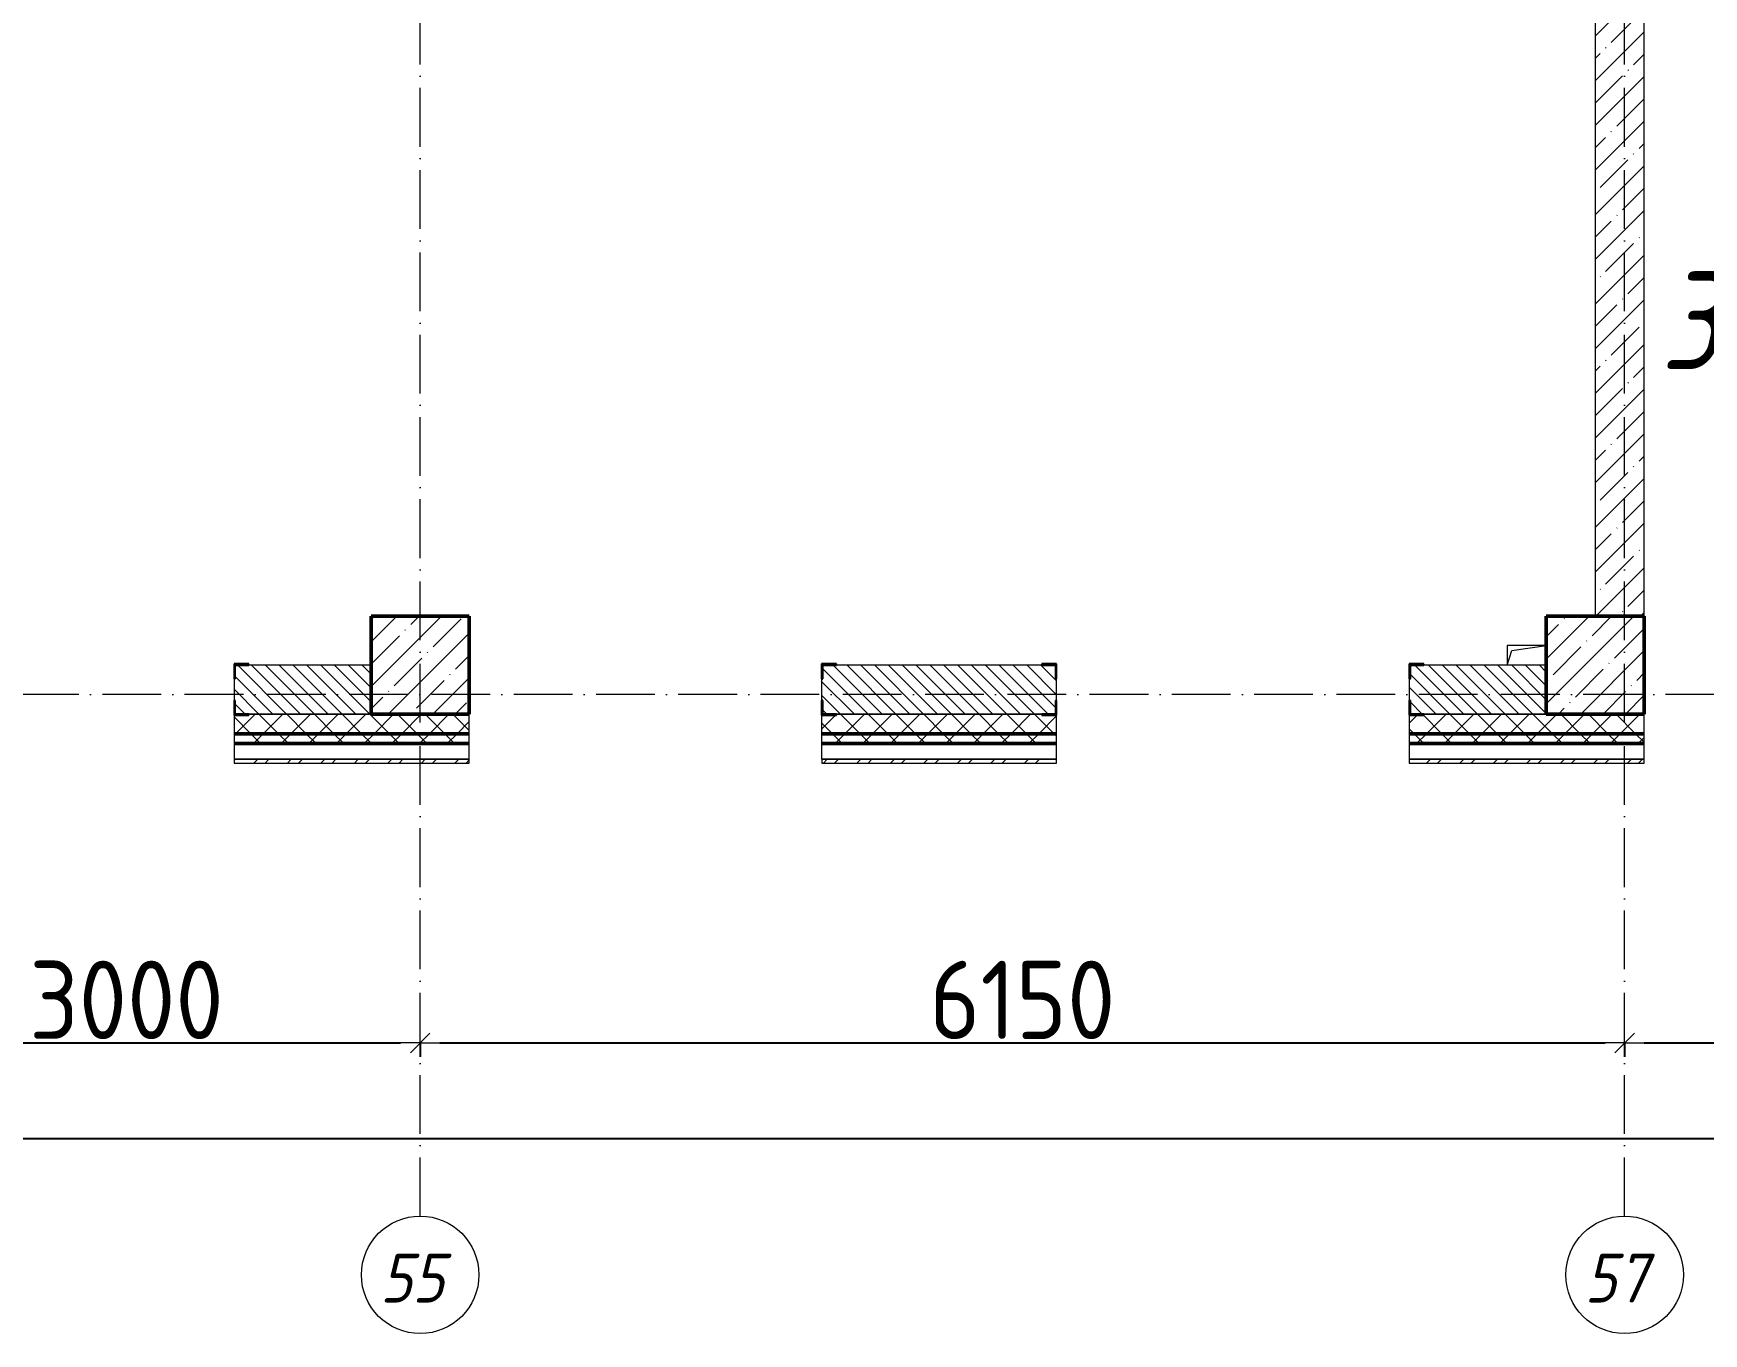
# Model space of a CAD drawing. Header units: millimetres. Extents: x -356862 to 418287, y 0 to 839748.
# Drawn here: x 215604 to 224133, y 453933 to 460573 of the extents above; entities that cross this region are included whole.
import ezdxf

# ---------------------------------------------------------------- set-up
doc = ezdxf.new("R2010")
doc.units = ezdxf.units.MM
doc.linetypes.add('50_200_ШТРИХ_1Т_ш5_п1_п1_', pattern=[700, 500, -100, 0, -100])
for name, color, linetype, lineweight in [('A-____-____-DIMS', 7, 'Continuous', 9), ('A-GENM-____-MCUT', 7, 'Continuous', 25), ('A-GENM-____-OTLN', 7, 'Continuous', 9), ('A-GENM-____-OTLN-1', 7, 'Continuous', 25), ('A-WALL-____-MCUT-1', 7, 'Continuous', 9), ('A-WALL-____-MCUT-2', 7, 'Continuous', 50), ('A-WALL-____-MCUT-3', 7, 'Continuous', 9), ('A-WALL-____-PATT-1', 7, 'Continuous', 9), ('A-WALL-FNSH-MCUT-1', 7, 'Continuous', 9), ('S-COLS-____-MCUT', 7, 'Continuous', 50), ('S-COLS-____-OTLN', 7, 'Continuous', 9), ('S-GRID-____-IDEN', 7, 'Continuous', 9), ('S-GRID-____-OTLN-1', 7, '50_200_ШТРИХ_1Т_ш5_п1_п1_', 9), ('Марки помещений', 7, 'Continuous', 9)]:
    doc.layers.add(name, color=color, linetype=linetype, lineweight=lineweight)
doc.styles.add('ISOCPEUR_I', font='isocpeui.ttf', dxfattribs={"width": 0.9, "height": 2.5})
doc.styles.add('ISOCPEUR_I_2', font='isocpeui.ttf', dxfattribs={"width": 0.85, "height": 2.3})
doc.styles.add('СПДС', font='isocpeur.ttf', dxfattribs={"width": 0.9})
doc.dimstyles.new('Размера А3', dxfattribs={"dimtxt": 200, "dimasz": 100, "dimexe": 70, "dimexo": 100, "dimgap": 20, "dimtad": 1, "dimdec": 0, "dimrnd": 10, "dimzin": 0, "dimdsep": 46, "dimtxsty": 'СПДС', "dimblk": 'ARROWHEAD_6', "dimcen": 1, "dimclrd": 256, "dimclre": 256, "dimclrt": 256, "dimazin": 0, "dimtfac": 1, "dimtdec": 0, "dimtmove": 2, "dimatfit": 3, "dimfxl": 1, "dimtolj": 1, "dimtzin": 0, "dimarcsym": 0})
pattern_1 = [(45, (142429.06, 459015.94), (-70.71068, 70.71068), []), (135, (142429.06, 459015.94), (-70.71068, -70.71068), [])]
pattern_2 = [(135, (142429.057, 459015.94), (-35.35534, -35.35534), [])]

# ---------------------------------------------------------------- blocks, each defined once
blk = doc.blocks.new('BSC_Колонна _Прямоугольная - 500х500-V62-АР1_План отверстий 3 этажа в осях 1-64_А-ГГ')
at = {"layer": 'S-COLS-____-OTLN'}
h = blk.add_hatch(dxfattribs=at)
h.set_pattern_fill('FP_99', color=256, style=0, pattern_type=2)
h.set_pattern_definition([(45, (-75150, 1668.96), (-114.04925, 114.04925), []), (45, (-75035.95, 1668.96), (-114.04925, 114.04925), [201.613, -40.323, 3.353, -36.97])])
h.paths.add_polyline_path([(-250, -250), (250, -250), (250, 250), (-250, 250)], flags=0)
at = {"layer": 'S-COLS-____-MCUT'}
for p, q in [((250, 250), (-250, 250)), ((-250, 250), (-250, -250)), ((250, -250), (250, 250)), ((-250, -250), (250, -250))]:
    blk.add_line(p, q, dxfattribs=at)
blk = doc.blocks.new('BSC_Колонна _Прямоугольная - 500х500-V112-АР1_План отверстий 3 этажа в осях 1-64_А-ГГ')
at = {"layer": 'S-COLS-____-OTLN'}
h = blk.add_hatch(dxfattribs=at)
h.set_pattern_fill('FP_135', color=256, style=0, pattern_type=2)
h.set_pattern_definition([(45, (-81150, 1668.96), (-114.04925, 114.04925), []), (45, (-81035.95, 1668.96), (-114.04925, 114.04925), [201.613, -40.323, 3.353, -36.97])])
h.paths.add_polyline_path([(-250, -250), (250, -250), (250, 250), (-250, 250)], flags=0)
at = {"layer": 'S-COLS-____-MCUT'}
for p, q in [((250, 250), (-250, 250)), ((-250, 250), (-250, -250)), ((250, -250), (250, 250)), ((-250, -250), (250, -250))]:
    blk.add_line(p, q, dxfattribs=at)
blk = doc.blocks.new('Фахверк_СКБ_Уголок - 250_2700-27497298-АР1_План отверстий 3 этажа в осях 1-64_А-ГГ')
at = {"layer": 'A-GENM-____-MCUT'}
for p, q in [((200, 181), (125, 181)), ((125, 181), (125, 106)), ((131, 106), (131, 175)), ((131, 175), (200, 175)), ((200, 175), (200, 181)), ((125, 106), (131, 106)), ((131, -6), (125, -6)), ((125, -6), (125, -81)), ((125, -81), (200, -81)), ((131, -75), (131, -6)), ((200, -75), (131, -75)), ((200, -81), (200, -75))]:
    blk.add_line(p, q, dxfattribs=at)
blk = doc.blocks.new('AR_Отверстие прямоугольное _в плите_ - AR_Отверстие прямоугольное _в плите_-V177-АР1_План отверстий 3 этажа в осях 1-64_А-ГГ')
at = {"layer": 'A-GENM-____-OTLN'}
for p, q in [((100, 50), (-100, 50)), ((-100, 50), (-100, -50)), ((-100, -50), (-75, 25)), ((-75, 25), (100, 50))]:
    blk.add_line(p, q, dxfattribs=at)
blk = doc.blocks.new('Ось сетки - Круг_Ø6_00__ISO-2_5_0_9K_-25732049-АР1_План отверстий 3 этажа в осях 1-64_А-ГГ')
at = {"layer": 'S-GRID-____-IDEN'}
blk.add_circle((0, 0), 3, dxfattribs=at)
blk = doc.blocks.new('ARROWHEAD_6')
at = {"color": 0, "linetype": 'Continuous'}
for p, q in [((0, 0), (-1, 0)), ((-0.5, -0.5), (0.5, 0.5))]:
    blk.add_line(p, q, dxfattribs=at)
blk = doc.blocks.new('*D2534')
at = {"layer": 'A-____-____-DIMS', "lineweight": -2, "transparency": 16777216}
for p, q in [((214579.1, 455423.5), (214579.1, 455347.4)), ((217579.1, 455423.5), (217579.1, 455347.4)), ((214679.1, 455417.4), (217479.1, 455417.4))]:
    blk.add_line(p, q, dxfattribs=at)
at = {"layer": 'Defpoints', "color": 0, "transparency": 16777216}
for p in [(214579.1, 455523.5), (217579.1, 455523.5), (217579.1, 455417.4)]:
    blk.add_point(p, dxfattribs=at)
at = {"layer": 'A-____-____-DIMS', "lineweight": -2, "transparency": 16777216, "xscale": 100, "yscale": 100, "zscale": 100, "rotation": 180}
blk.add_blockref('ARROWHEAD_6', (214579.1, 455417.4), dxfattribs=at)
at = {"layer": 'A-____-____-DIMS', "lineweight": -2, "transparency": 16777216, "xscale": 100, "yscale": 100, "zscale": 100}
blk.add_blockref('ARROWHEAD_6', (217579.1, 455417.4), dxfattribs=at)
at = {"layer": 'A-____-____-DIMS', "transparency": 16777216, "insert": (216079.1, 455637.4), "char_height": 400, "attachment_point": 5, "style": 'СПДС'}
blk.add_mtext('\\A1;3000', dxfattribs=at)
blk = doc.blocks.new('*D2535')
at = {"layer": 'A-____-____-DIMS', "lineweight": -2, "transparency": 16777216}
for p, q in [((217579.1, 455423.5), (217579.1, 455347.4)), ((223729.1, 455423.5), (223729.1, 455347.4)), ((217679.1, 455417.4), (223629.1, 455417.4))]:
    blk.add_line(p, q, dxfattribs=at)
at = {"layer": 'Defpoints', "color": 0, "transparency": 16777216}
for p in [(217579.1, 455523.5), (223729.1, 455523.5), (223729.1, 455417.4)]:
    blk.add_point(p, dxfattribs=at)
at = {"layer": 'A-____-____-DIMS', "lineweight": -2, "transparency": 16777216, "xscale": 100, "yscale": 100, "zscale": 100, "rotation": 180}
blk.add_blockref('ARROWHEAD_6', (217579.1, 455417.4), dxfattribs=at)
at = {"layer": 'A-____-____-DIMS', "lineweight": -2, "transparency": 16777216, "xscale": 100, "yscale": 100, "zscale": 100}
blk.add_blockref('ARROWHEAD_6', (223729.1, 455417.4), dxfattribs=at)
at = {"layer": 'A-____-____-DIMS', "transparency": 16777216, "insert": (220654.1, 455637.4), "char_height": 400, "attachment_point": 5, "style": 'СПДС'}
blk.add_mtext('\\A1;6150', dxfattribs=at)
blk = doc.blocks.new('*D2536')
at = {"layer": 'A-____-____-DIMS', "lineweight": -2, "transparency": 16777216}
for p, q in [((223729.1, 455423.5), (223729.1, 455347.4)), ((226129.1, 455423.5), (226129.1, 455347.4)), ((223829.1, 455417.4), (226029.1, 455417.4))]:
    blk.add_line(p, q, dxfattribs=at)
at = {"layer": 'Defpoints', "color": 0, "transparency": 16777216}
for p in [(223729.1, 455523.5), (226129.1, 455523.5), (226129.1, 455417.4)]:
    blk.add_point(p, dxfattribs=at)
at = {"layer": 'A-____-____-DIMS', "lineweight": -2, "transparency": 16777216, "xscale": 100, "yscale": 100, "zscale": 100, "rotation": 180}
blk.add_blockref('ARROWHEAD_6', (223729.1, 455417.4), dxfattribs=at)
at = {"layer": 'A-____-____-DIMS', "lineweight": -2, "transparency": 16777216, "xscale": 100, "yscale": 100, "zscale": 100}
blk.add_blockref('ARROWHEAD_6', (226129.1, 455417.4), dxfattribs=at)
at = {"layer": 'A-____-____-DIMS', "transparency": 16777216, "insert": (224929.1, 455637.4), "char_height": 400, "attachment_point": 5, "style": 'СПДС'}
blk.add_mtext('\\A1;2400', dxfattribs=at)
blk = doc.blocks.new('*D2541')
at = {"layer": 'A-____-____-DIMS', "lineweight": -2, "transparency": 16777216}
for p, q in [((140079.1, 454935.3), (140079.1, 454859.2)), ((140179.1, 454929.2), (243479.1, 454929.2)), ((243579.1, 454935.3), (243579.1, 454859.2))]:
    blk.add_line(p, q, dxfattribs=at)
at = {"layer": 'Defpoints', "color": 0, "transparency": 16777216}
for p in [(140079.1, 455035.3), (243579.1, 455035.3), (243579.1, 454929.2)]:
    blk.add_point(p, dxfattribs=at)
at = {"layer": 'A-____-____-DIMS', "lineweight": -2, "transparency": 16777216, "xscale": 100, "yscale": 100, "zscale": 100, "rotation": 180}
blk.add_blockref('ARROWHEAD_6', (140079.1, 454929.2), dxfattribs=at)
at = {"layer": 'A-____-____-DIMS', "lineweight": -2, "transparency": 16777216, "xscale": 100, "yscale": 100, "zscale": 100}
blk.add_blockref('ARROWHEAD_6', (243579.1, 454929.2), dxfattribs=at)
at = {"layer": 'A-____-____-DIMS', "transparency": 16777216, "insert": (191829.1, 455149.2), "char_height": 400, "attachment_point": 5, "style": 'СПДС'}
blk.add_mtext('\\A1;103500', dxfattribs=at)

msp = doc.modelspace()

# ---------------------------------------------------------------- hatches: boundary and pattern name
at = {"layer": 'A-WALL-____-PATT-1'}
h = msp.add_hatch(dxfattribs=at)
h.set_pattern_fill('FP_38', color=256, style=0, pattern_type=2)
h.set_pattern_definition([(45, (142429.06, 459015.94), (-114.04925, 114.04925), []), (45, (142543.1, 459015.94), (-114.04925, 114.04925), [201.612, -40.322, 3.353, -36.97])])
h.paths.add_polyline_path([(223829.0567, 457596.983), (223829.0567, 464846.983), (223579.0567, 464846.983), (223579.0567, 457596.983), (223718.737, 457596.983)], flags=0)
h = msp.add_hatch(dxfattribs=at)
h.set_pattern_fill('FP_6', color=256, style=0, pattern_type=2)
h.set_pattern_definition(pattern_2)
h.paths.add_polyline_path([(216635.0567, 457096.983), (217329.0567, 457096.983), (217329.0567, 457346.983), (216635.0567, 457346.983), (216635.0567, 457277.983), (216629.0567, 457277.983), (216629.0567, 457165.983), (216635.0567, 457165.983)], flags=0)
h = msp.add_hatch(dxfattribs=at)
h.set_pattern_fill('FP_6', color=256, style=0, pattern_type=2)
h.set_pattern_definition(pattern_2)
h.paths.add_polyline_path([(222704.0567, 457096.983), (223329.0567, 457096.983), (223329.0567, 457346.983), (222635.0567, 457346.983), (222635.0567, 457277.983), (222629.0567, 457277.983), (222629.0567, 457165.983), (222635.0567, 457165.983), (222635.0567, 457096.983)], flags=0)
h.paths.add_polyline_path([(219635.0567, 457096.983), (220823.0567, 457096.983), (220823.0567, 457165.983), (220829.0567, 457165.983), (220829.0567, 457277.983), (220823.0567, 457277.983), (220823.0567, 457346.983), (219635.0567, 457346.983), (219635.0567, 457277.983), (219629.0567, 457277.983), (219629.0567, 457165.983), (219635.0567, 457165.983), (219635.0567, 457098.233)], flags=0)
h = msp.add_hatch(dxfattribs=at)
h.set_pattern_fill('FP_1', color=256, style=0, pattern_type=2)
h.set_pattern_definition(pattern_1)
h.paths.add_polyline_path([(243179.0567, 456996.983), (243679.0567, 456996.983), (243679.0567, 457096.983), (234654.0567, 457096.983), (234654.0567, 457090.983), (234579.0567, 457090.983), (234579.0567, 456996.983), (243160.8442, 456996.983)], flags=0)
h.paths.add_polyline_path([(231672.3263, 456996.983), (232779.0567, 456996.983), (232779.0567, 457090.983), (232704.0567, 457090.983), (232704.0567, 457096.983), (224829.0567, 457096.983), (224829.0567, 456996.983), (231429.0567, 456996.983)], flags=0)
h.paths.add_polyline_path([(223829.0567, 456996.983), (223829.0567, 457096.983), (222704.0567, 457096.983), (222704.0567, 457090.983), (222629.0567, 457090.983), (222629.0567, 456996.983), (223718.737, 456996.983)], flags=0)
h.paths.add_polyline_path([(220829.0567, 456996.983), (220829.0567, 457090.983), (220754.0567, 457090.983), (220754.0567, 457096.983), (219704.0567, 457096.983), (219704.0567, 457090.983), (219629.0567, 457090.983), (219629.0567, 456996.983), (220183.8085, 456996.983)], flags=0)
h.paths.add_polyline_path([(217829.0567, 456996.983), (217829.0567, 457096.983), (216704.0567, 457096.983), (216704.0567, 457090.983), (216629.0567, 457090.983), (216629.0567, 456996.983), (216704.0567, 456996.983)], flags=0)
h.paths.add_polyline_path([(213429.0567, 456996.983), (214829.0567, 456996.983), (214829.0567, 457096.983), (213504.0567, 457096.983), (213504.0567, 457090.983), (213429.0567, 457090.983)], flags=0)
h.paths.add_polyline_path([(211346.487, 456996.983), (211629.0567, 456996.983), (211629.0567, 457090.983), (211554.0567, 457090.983), (211554.0567, 457096.983), (210504.0567, 457096.983), (210504.0567, 457090.983), (210429.0567, 457090.983), (210429.0567, 456996.983), (210462.7549, 456996.983)], flags=0)
h.paths.add_polyline_path([(208629.0567, 456996.983), (208629.0567, 457096.983), (207504.0567, 457096.983), (207504.0567, 457090.983), (207429.0567, 457090.983), (207429.0567, 456996.983), (207504.0567, 456996.983)], flags=0)
h.paths.add_polyline_path([(205279.0567, 456996.983), (205629.0567, 456996.983), (205629.0567, 457090.983), (205554.0567, 457090.983), (205554.0567, 457096.983), (204504.0567, 457096.983), (204504.0567, 457090.983), (204429.0567, 457090.983), (204429.0567, 456996.983), (205160.362, 456996.983)], flags=0)
h.paths.add_polyline_path([(202629.0567, 456996.983), (202629.0567, 457090.983), (202554.0567, 457090.983), (202554.0567, 457096.983), (201504.0567, 457096.983), (201504.0567, 457090.983), (201429.0567, 457090.983), (201429.0567, 456996.983), (202509.1656, 456996.983)], flags=0)
h.paths.add_polyline_path([(199629.0567, 456996.983), (199629.0567, 457090.983), (199554.0567, 457090.983), (199554.0567, 457096.983), (198504.0567, 457096.983), (198504.0567, 457090.983), (198429.0567, 457090.983), (198429.0567, 456996.983), (198974.237, 456996.983)], flags=0)
h.paths.add_polyline_path([(195439.3085, 456996.983), (196629.0567, 456996.983), (196629.0567, 457090.983), (196554.0567, 457090.983), (196554.0567, 457096.983), (195504.0567, 457096.983), (195504.0567, 457090.983), (195429.0567, 457090.983), (195429.0567, 456996.983), (195435.0567, 456996.983)], flags=0)
h.paths.add_polyline_path([(192429.0567, 456996.983), (193629.0567, 456996.983), (193629.0567, 457090.983), (193554.0567, 457090.983), (193554.0567, 457096.983), (192504.0567, 457096.983), (192504.0567, 457090.983), (192429.0567, 457090.983)], flags=0)
h.paths.add_polyline_path([(187485.7192, 456996.983), (187629.0567, 456996.983), (187629.0567, 457090.983), (187554.0567, 457090.983), (187554.0567, 457096.983), (186504.0567, 457096.983), (186504.0567, 457090.983), (186429.0567, 457090.983), (186429.0567, 456996.983), (187279.0567, 456996.983)], flags=0)
h.paths.add_polyline_path([(184629.0567, 456996.983), (184629.0567, 457090.983), (184554.0567, 457090.983), (184554.0567, 457096.983), (183504.0567, 457096.983), (183504.0567, 457090.983), (183429.0567, 457090.983), (183429.0567, 456996.983), (184623.0567, 456996.983)], flags=0)
h.paths.add_polyline_path([(181299.5942, 456996.983), (181629.0567, 456996.983), (181629.0567, 457090.983), (181554.0567, 457091.6258), (181554.0567, 457096.983), (180229.0567, 457096.983), (180229.0567, 456996.983)], flags=0)
h.paths.add_polyline_path([(177764.6656, 456996.983), (178429.0567, 456996.983), (178429.0567, 457090.983), (178354.0567, 457090.983), (178354.0567, 457096.983), (177229.0567, 457096.983), (177229.0567, 456996.983)], flags=0)
h.paths.add_polyline_path([(175429.0567, 456996.983), (175429.0567, 457090.983), (175354.0567, 457090.983), (175354.0567, 457096.983), (174304.0567, 457096.983), (174304.0567, 457090.983), (174229.0567, 457090.983), (174229.737, 456996.983), (175423.0567, 456996.983)], flags=0)
h.paths.add_polyline_path([(172429.0567, 456996.983), (172429.0567, 457090.983), (172354.0567, 457090.983), (172354.0567, 457096.983), (171229.0567, 457096.983), (171229.0567, 456996.983), (171578.5406, 456996.983)], flags=0)
h.paths.add_polyline_path([(169429.0567, 456996.983), (169429.0567, 457090.983), (169354.0567, 457090.983), (169354.0567, 457096.983), (168229.0567, 457096.983), (168229.0567, 456996.983), (168927.3441, 456996.983)], flags=0)
h.paths.add_polyline_path([(166429.0567, 456996.983), (166429.0567, 457090.983), (166354.0567, 457090.983), (166354.0567, 457096.983), (165304.0567, 457096.983), (165304.0567, 457090.983), (165229.0567, 457090.983), (165229.0567, 456996.983), (165392.4156, 456996.983)], flags=0)
h.paths.add_polyline_path([(156555.0941, 456996.983), (157429.0567, 456996.983), (157429.0567, 457090.983), (157354.0567, 457090.983), (157354.0567, 457096.983), (156304.0567, 457096.983), (156304.0567, 457090.983), (156229.0567, 457090.983), (156229.0567, 456996.983)], flags=0)
h.paths.add_polyline_path([(154787.6298, 456996.983), (155229.0567, 456996.983), (155229.0567, 457090.983), (155154.0567, 457090.983), (155154.0567, 457096.983), (149904.0567, 457096.983), (149904.0567, 457090.983), (149829.0567, 457090.983), (149829.0567, 456996.983), (153329.0567, 456996.983)], flags=0)
h.paths.add_polyline_path([(147717.7727, 456996.983), (148829.0567, 456996.983), (148829.0567, 457090.983), (148754.0567, 457090.983), (148754.0567, 457096.983), (139979.0567, 457096.983), (139979.0567, 456996.983), (145950.3084, 456996.983)], flags=0)
h = msp.add_hatch(dxfattribs=at)
h.set_pattern_fill('FP_1', color=256, style=0, pattern_type=2)
h.set_pattern_definition(pattern_1)
h.paths.add_polyline_path([(243679.0567, 456946.983), (243779.0567, 456946.983), (243779.0567, 456996.983), (234579.0567, 456996.983), (234579.0567, 456946.983), (243160.8442, 456946.983)], flags=0)
h.paths.add_polyline_path([(231672.3263, 456946.983), (232779.0567, 456946.983), (232779.0567, 456996.983), (224829.0567, 456996.983), (224829.0567, 456946.983), (230788.5942, 456946.983)], flags=0)
h.paths.add_polyline_path([(223718.737, 456946.983), (223829.0567, 456946.983), (223829.0567, 456996.983), (222629.0567, 456996.983), (222629.0567, 456946.983), (222835.0049, 456946.983)], flags=0)
h.paths.add_polyline_path([(219629.0567, 456946.983), (220829.0567, 456946.983), (220829.0567, 456996.983), (219629.0567, 456996.983)], flags=0)
h.paths.add_polyline_path([(216648.8799, 456946.983), (217829.0567, 456946.983), (217829.0567, 456996.983), (216629.0567, 456996.983), (216629.0567, 456946.983)], flags=0)
h.paths.add_polyline_path([(214829.0567, 456946.983), (214829.0567, 456996.983), (213429.0567, 456996.983), (213429.0567, 456946.983), (213997.6835, 456946.983)], flags=0)
h.paths.add_polyline_path([(211629.0567, 456946.983), (211629.0567, 456996.983), (210429.0567, 456996.983), (210429.0567, 456946.983), (211346.487, 456946.983)], flags=0)
h.paths.add_polyline_path([(208629.0567, 456946.983), (208629.0567, 456996.983), (207429.0567, 456996.983), (207429.0567, 456946.983)], flags=0)
h.paths.add_polyline_path([(205629.0567, 456946.983), (205629.0567, 456996.983), (204429.0567, 456996.983), (204429.0567, 456946.983), (205160.362, 456946.983)], flags=0)
h.paths.add_polyline_path([(201429.0567, 456946.983), (202629.0567, 456946.983), (202629.0567, 456996.983), (201429.0567, 456996.983)], flags=0)
h.paths.add_polyline_path([(198429.0567, 456946.983), (199629.0567, 456946.983), (199629.0567, 456996.983), (198429.0567, 456996.983)], flags=0)
h.paths.add_polyline_path([(195439.3085, 456946.983), (196629.0567, 456946.983), (196629.0567, 456996.983), (195429.0567, 456996.983), (195429.0567, 456946.983)], flags=0)
h.paths.add_polyline_path([(193629.0567, 456946.983), (193629.0567, 456996.983), (192429.0567, 456996.983), (192429.0567, 456946.983), (192788.112, 456946.983)], flags=0)
h.paths.add_polyline_path([(187485.7192, 456946.983), (187629.0567, 456946.983), (187629.0567, 456996.983), (186429.0567, 456996.983), (186429.0567, 456946.983), (186601.987, 456946.983)], flags=0)
h.paths.add_polyline_path([(184629.0567, 456946.983), (184629.0567, 456996.983), (183429.0567, 456996.983), (183429.0567, 456946.983), (183950.7906, 456946.983)], flags=0)
h.paths.add_polyline_path([(181299.5942, 456946.983), (181629.0567, 456946.983), (181629.0567, 456996.983), (180229.0567, 456996.983), (180229.0567, 456946.983)], flags=0)
h.paths.add_polyline_path([(178429.0567, 456946.983), (178429.0567, 456996.983), (177229.0567, 456996.983), (177229.0567, 456946.983), (177764.6656, 456946.983)], flags=0)
h.paths.add_polyline_path([(175429.0567, 456946.983), (175429.0567, 456996.983), (174229.0567, 456996.983), (174229.737, 456946.983)], flags=0)
h.paths.add_polyline_path([(172429.0567, 456946.983), (172429.0567, 456996.983), (171229.0567, 456996.983), (171229.0567, 456946.983), (171578.5406, 456946.983)], flags=0)
h.paths.add_polyline_path([(169429.0567, 456946.983), (169429.0567, 456996.983), (168229.0567, 456996.983), (168229.0567, 456946.983), (168927.3441, 456946.983)], flags=0)
h.paths.add_polyline_path([(165392.4156, 456946.983), (166429.0567, 456946.983), (166429.0567, 456996.983), (165229.0567, 456996.983), (165229.0567, 456946.983)], flags=0)
h.paths.add_polyline_path([(156229.0567, 456946.983), (157429.0567, 456946.983), (157429.0567, 456996.983), (156229.0567, 456996.983)], flags=0)
h.paths.add_polyline_path([(155229.0567, 456946.983), (155229.0567, 456996.983), (149829.0567, 456996.983), (149829.0567, 456946.983), (154787.6298, 456946.983)], flags=0)
h.paths.add_polyline_path([(148601.5048, 456946.983), (148829.0567, 456946.983), (148829.0567, 456996.983), (139879.0567, 456996.983), (139879.0567, 456946.983), (147717.7727, 456946.983)], flags=0)
h = msp.add_hatch(dxfattribs=at)
h.set_pattern_fill('FP_3', color=256, style=0, pattern_type=2)
h.set_pattern_definition([(45, (142429.06, 459015.94), (-85.53659, 85.53659), []), (45, (142486.08, 459015.94), (-85.53659, 85.53659), [])])
h.paths.add_polyline_path([(243909.0567, 456846.983), (243909.0567, 456866.983), (234579.0567, 456866.983), (234579.0567, 456846.983), (243160.8442, 456846.983)], flags=0)
h.paths.add_polyline_path([(231672.3263, 456846.983), (232779.0567, 456846.983), (232779.0567, 456866.983), (224829.0567, 456866.983), (224829.0567, 456846.983), (230788.5942, 456846.983)], flags=0)
h.paths.add_polyline_path([(222835.0049, 456846.983), (223829.0567, 456846.983), (223829.0567, 456866.983), (222629.0567, 456866.983), (222629.0567, 456846.983)], flags=0)
h.paths.add_polyline_path([(220829.0567, 456846.983), (220829.0567, 456866.983), (219630.0567, 456866.983), (219630.0567, 456846.983), (220183.8085, 456846.983)], flags=0)
h.paths.add_polyline_path([(216648.8799, 456846.983), (217829.0567, 456846.983), (217829.0567, 456866.983), (216629.0567, 456866.983), (216629.0567, 456846.983)], flags=0)
h.paths.add_polyline_path([(214314.0567, 456846.983), (214829.0567, 456846.983), (214829.0567, 456866.983), (214314.0567, 456866.983)], flags=0)

# ---------------------------------------------------------------- linework, layer by layer
at = {"layer": 'A-WALL-____-MCUT-1'}
for p, q in [((223579.0567, 465096.983), (223579.0567, 457596.983)), ((223829.0567, 457596.983), (223829.0567, 464846.983))]:
    msp.add_line(p, q, dxfattribs=at)
at = {"layer": 'A-WALL-____-MCUT-2'}
for p, q in [((216629.0567, 456996.983), (217829.0567, 456996.983)), ((219629.0567, 456996.983), (220829.0567, 456996.983)), ((222629.0567, 456996.983), (223829.0567, 456996.983)), ((216629.0567, 456946.983), (217829.0567, 456946.983)), ((219629.0567, 456946.983), (220829.0567, 456946.983)), ((222629.0567, 456946.983), (223829.0567, 456946.983))]:
    msp.add_line(p, q, dxfattribs=at)
at = {"layer": 'A-WALL-____-MCUT-3'}
for p, q in [((217329.0567, 457346.983), (216704.0567, 457346.983)), ((220754.0567, 457346.983), (219704.0567, 457346.983)), ((223329.0567, 457346.983), (222704.0567, 457346.983)), ((216629.0567, 457277.983), (216629.0567, 457165.983)), ((219629.0567, 457277.983), (219629.0567, 457165.983)), ((220829.0567, 457165.983), (220829.0567, 457277.983)), ((222629.0567, 457277.983), (222629.0567, 457165.983)), ((216629.0567, 457090.983), (216629.0567, 456866.983)), ((217329.0567, 457096.983), (216704.0567, 457096.983)), ((216704.0567, 457096.983), (217329.0567, 457096.983)), ((217829.0567, 456866.983), (217829.0567, 457096.983)), ((219629.0567, 457090.983), (219629.0567, 456866.983)), ((220754.0567, 457096.983), (219704.0567, 457096.983)), ((219704.0567, 457096.983), (220754.0567, 457096.983)), ((220829.0567, 456866.983), (220829.0567, 457090.983)), ((222629.0567, 457090.983), (222629.0567, 456866.983)), ((223329.0567, 457096.983), (222704.0567, 457096.983)), ((222704.0567, 457096.983), (223329.0567, 457096.983)), ((223829.0567, 456866.983), (223829.0567, 457096.983)), ((216629.0567, 456866.983), (217829.0567, 456866.983)), ((219629.0567, 456866.983), (220829.0567, 456866.983)), ((222629.0567, 456866.983), (223829.0567, 456866.983))]:
    msp.add_line(p, q, dxfattribs=at)
at = {"layer": 'A-WALL-FNSH-MCUT-1'}
for p, q in [((217829.0567, 456866.983), (216629.0567, 456866.983)), ((216629.0567, 456866.983), (216629.0567, 456846.983)), ((216629.0567, 456846.983), (217829.0567, 456846.983)), ((217829.0567, 456846.983), (217829.0567, 456866.983)), ((220829.0567, 456866.983), (219630.0567, 456866.983)), ((219630.0567, 456866.983), (219630.0567, 456846.983)), ((219630.0567, 456846.983), (220829.0567, 456846.983)), ((220829.0567, 456846.983), (220829.0567, 456866.983)), ((223829.0567, 456866.983), (222629.0567, 456866.983)), ((222629.0567, 456866.983), (222629.0567, 456846.983)), ((222629.0567, 456846.983), (223829.0567, 456846.983)), ((223829.0567, 456846.983), (223829.0567, 456866.983))]:
    msp.add_line(p, q, dxfattribs=at)
at = {"layer": 'S-GRID-____-OTLN-1', "color": 251, "ltscale": 0.6, "true_color": 0x636466}
for p, q in [((217579.0567, 454533.3346), (217579.0567, 469166.4803)), ((223729.0567, 454533.3346), (223729.0567, 465550.9569)), ((246503.4633, 457196.983), (137760.2865, 457196.983))]:
    msp.add_line(p, q, dxfattribs=at)

# ---------------------------------------------------------------- block references
at = {"layer": 'A-GENM-____-OTLN'}
msp.add_blockref('AR_Отверстие прямоугольное _в плите_ - AR_Отверстие прямоугольное _в плите_-V177-АР1_План отверстий 3 этажа в осях 1-64_А-ГГ', (223229.0567, 457396.983), dxfattribs=at)
at = {"layer": 'A-GENM-____-OTLN-1'}
for p in [(216504.0567, 457171.983), (219504.0567, 457171.983), (222504.0567, 457171.983)]:
    msp.add_blockref('Фахверк_СКБ_Уголок - 250_2700-27497298-АР1_План отверстий 3 этажа в осях 1-64_А-ГГ', p, dxfattribs=at)
at = {"layer": 'A-GENM-____-OTLN-1', "rotation": 180}
msp.add_blockref('Фахверк_СКБ_Уголок - 250_2700-27497298-АР1_План отверстий 3 этажа в осях 1-64_А-ГГ', (220954.0567, 457271.983), dxfattribs=at)
at = {"layer": 'S-COLS-____-OTLN'}
for name, p in [('BSC_Колонна _Прямоугольная - 500х500-V62-АР1_План отверстий 3 этажа в осях 1-64_А-ГГ', (217579.0567, 457346.983)), ('BSC_Колонна _Прямоугольная - 500х500-V112-АР1_План отверстий 3 этажа в осях 1-64_А-ГГ', (223579.0567, 457346.983))]:
    msp.add_blockref(name, p, dxfattribs=at)
at = {"layer": 'S-GRID-____-IDEN', "xscale": 99.99999999999993, "yscale": 99.99999999999993, "zscale": 99.99999999999993}
for p in [(217579.0567, 454233.3346), (223729.0567, 454233.3346)]:
    msp.add_blockref('Ось сетки - Круг_Ø6_00__ISO-2_5_0_9K_-25732049-АР1_План отверстий 3 этажа в осях 1-64_А-ГГ', p, dxfattribs=at)

# ---------------------------------------------------------------- texts
at = {"layer": 'S-GRID-____-IDEN', "char_height": 250, "width": 404.0505, "attachment_point": 1, "style": 'ISOCPEUR_I'}
for s, insert in [('55', (217374.1284, 454342.1093)), ('57', (223524.1284, 454342.1093))]:
    msp.add_mtext(s, dxfattribs=dict(at, insert=insert))
at = {"layer": 'Марки помещений', "insert": (223912.5612, 459357.5486), "char_height": 500, "width": 817.72125, "attachment_point": 1, "style": 'ISOCPEUR_I_2'}
msp.add_mtext('3.034', dxfattribs=at)

# ---------------------------------------------------------------- dimensions: what is measured, and where the dimension line sits
at = {"layer": 'A-____-____-DIMS'}
for base, p1, p2, picture, middle in [((217579.0567, 455417.418), (214579.0567, 455523.484), (217579.0567, 455523.484), '*D2534', (216079.0567, 455637.418)), ((223729.0567, 455417.418), (217579.0567, 455523.484), (223729.0567, 455523.484), '*D2535', (220654.0567, 455637.418)), ((226129.0567, 455417.418), (223729.0567, 455523.484), (226129.0567, 455523.484), '*D2536', (224929.0567, 455637.418)), ((243579.0567, 454929.2109), (140079.0567, 455035.2769), (243579.0567, 455035.2769), '*D2541', (191829.0567, 455149.2109))]:
    dim = msp.add_linear_dim(base=base, p1=p1, p2=p2, dimstyle='Размера А3', override={"dimtxt": 400}, dxfattribs=at)
    dim.commit()
    dim.dimension.update_dxf_attribs({"geometry": picture, "text_midpoint": middle})

doc.saveas('drawing.dxf')
